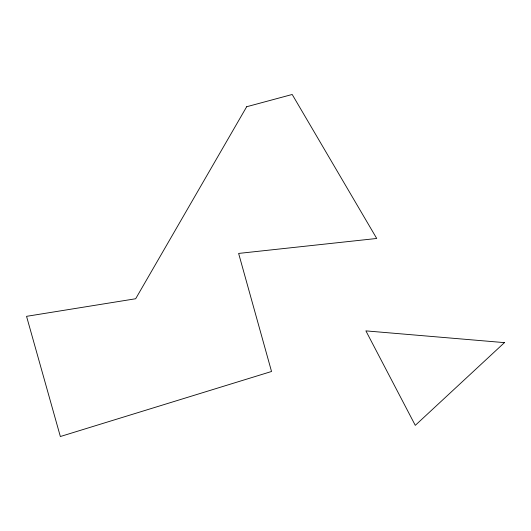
<?xml version="1.0" encoding="UTF-8"?>
<svg xmlns="http://www.w3.org/2000/svg" width="531" height="531" viewBox="0 0 531 531"><rect width="100%" height="100%" fill="white"/><g stroke="black" fill="none" stroke-linecap="round" stroke-linejoin="round"><path stroke-width="0.8" d="M246.676 106.738L135.664 298.754L26.55 316.337L60.355 436.522L271.533 371.488L238.625 253.426L376.725 238.472L292.203 94.478L246.676 106.738M504.45 342.628L415.282 425.351L365.892 330.879L504.45 342.628"/></g></svg>
